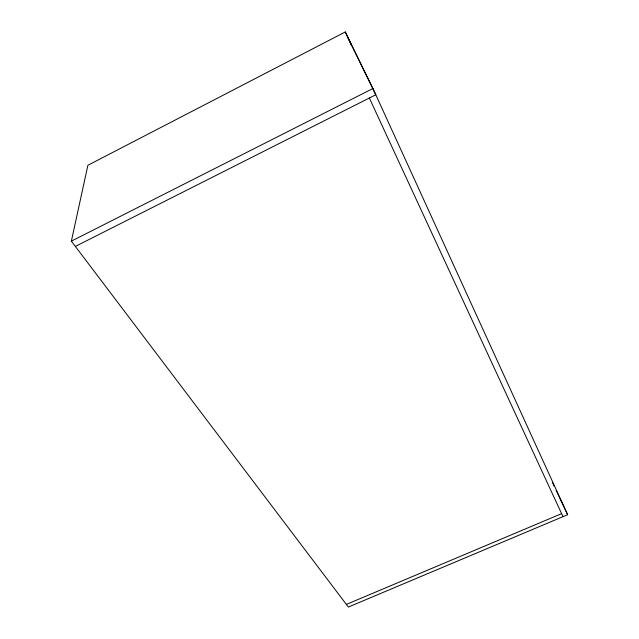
<?xml version="1.0" encoding="UTF-8"?>
<svg xmlns="http://www.w3.org/2000/svg" width="639" height="639" viewBox="0 0 639 639"><rect width="100%" height="100%" fill="white"/><g stroke="black" fill="none" stroke-linecap="round" stroke-linejoin="round"><path stroke-width="0.96" d="M71.36 241.143L87.894 165.269L345.284 31.95L372.936 88.517L567.64 514.707L348.375 607.05L71.36 241.143L372.936 88.517M75.354 246.422L375.788 94.764L347.816 37.485M346.378 604.414L561.609 513.644M552.368 482.333L554.061 485.936M556.186 490.432L567.64 514.707M369.342 98.015L563.007 516.663M345.284 31.95L351.554 45.649"/></g></svg>
